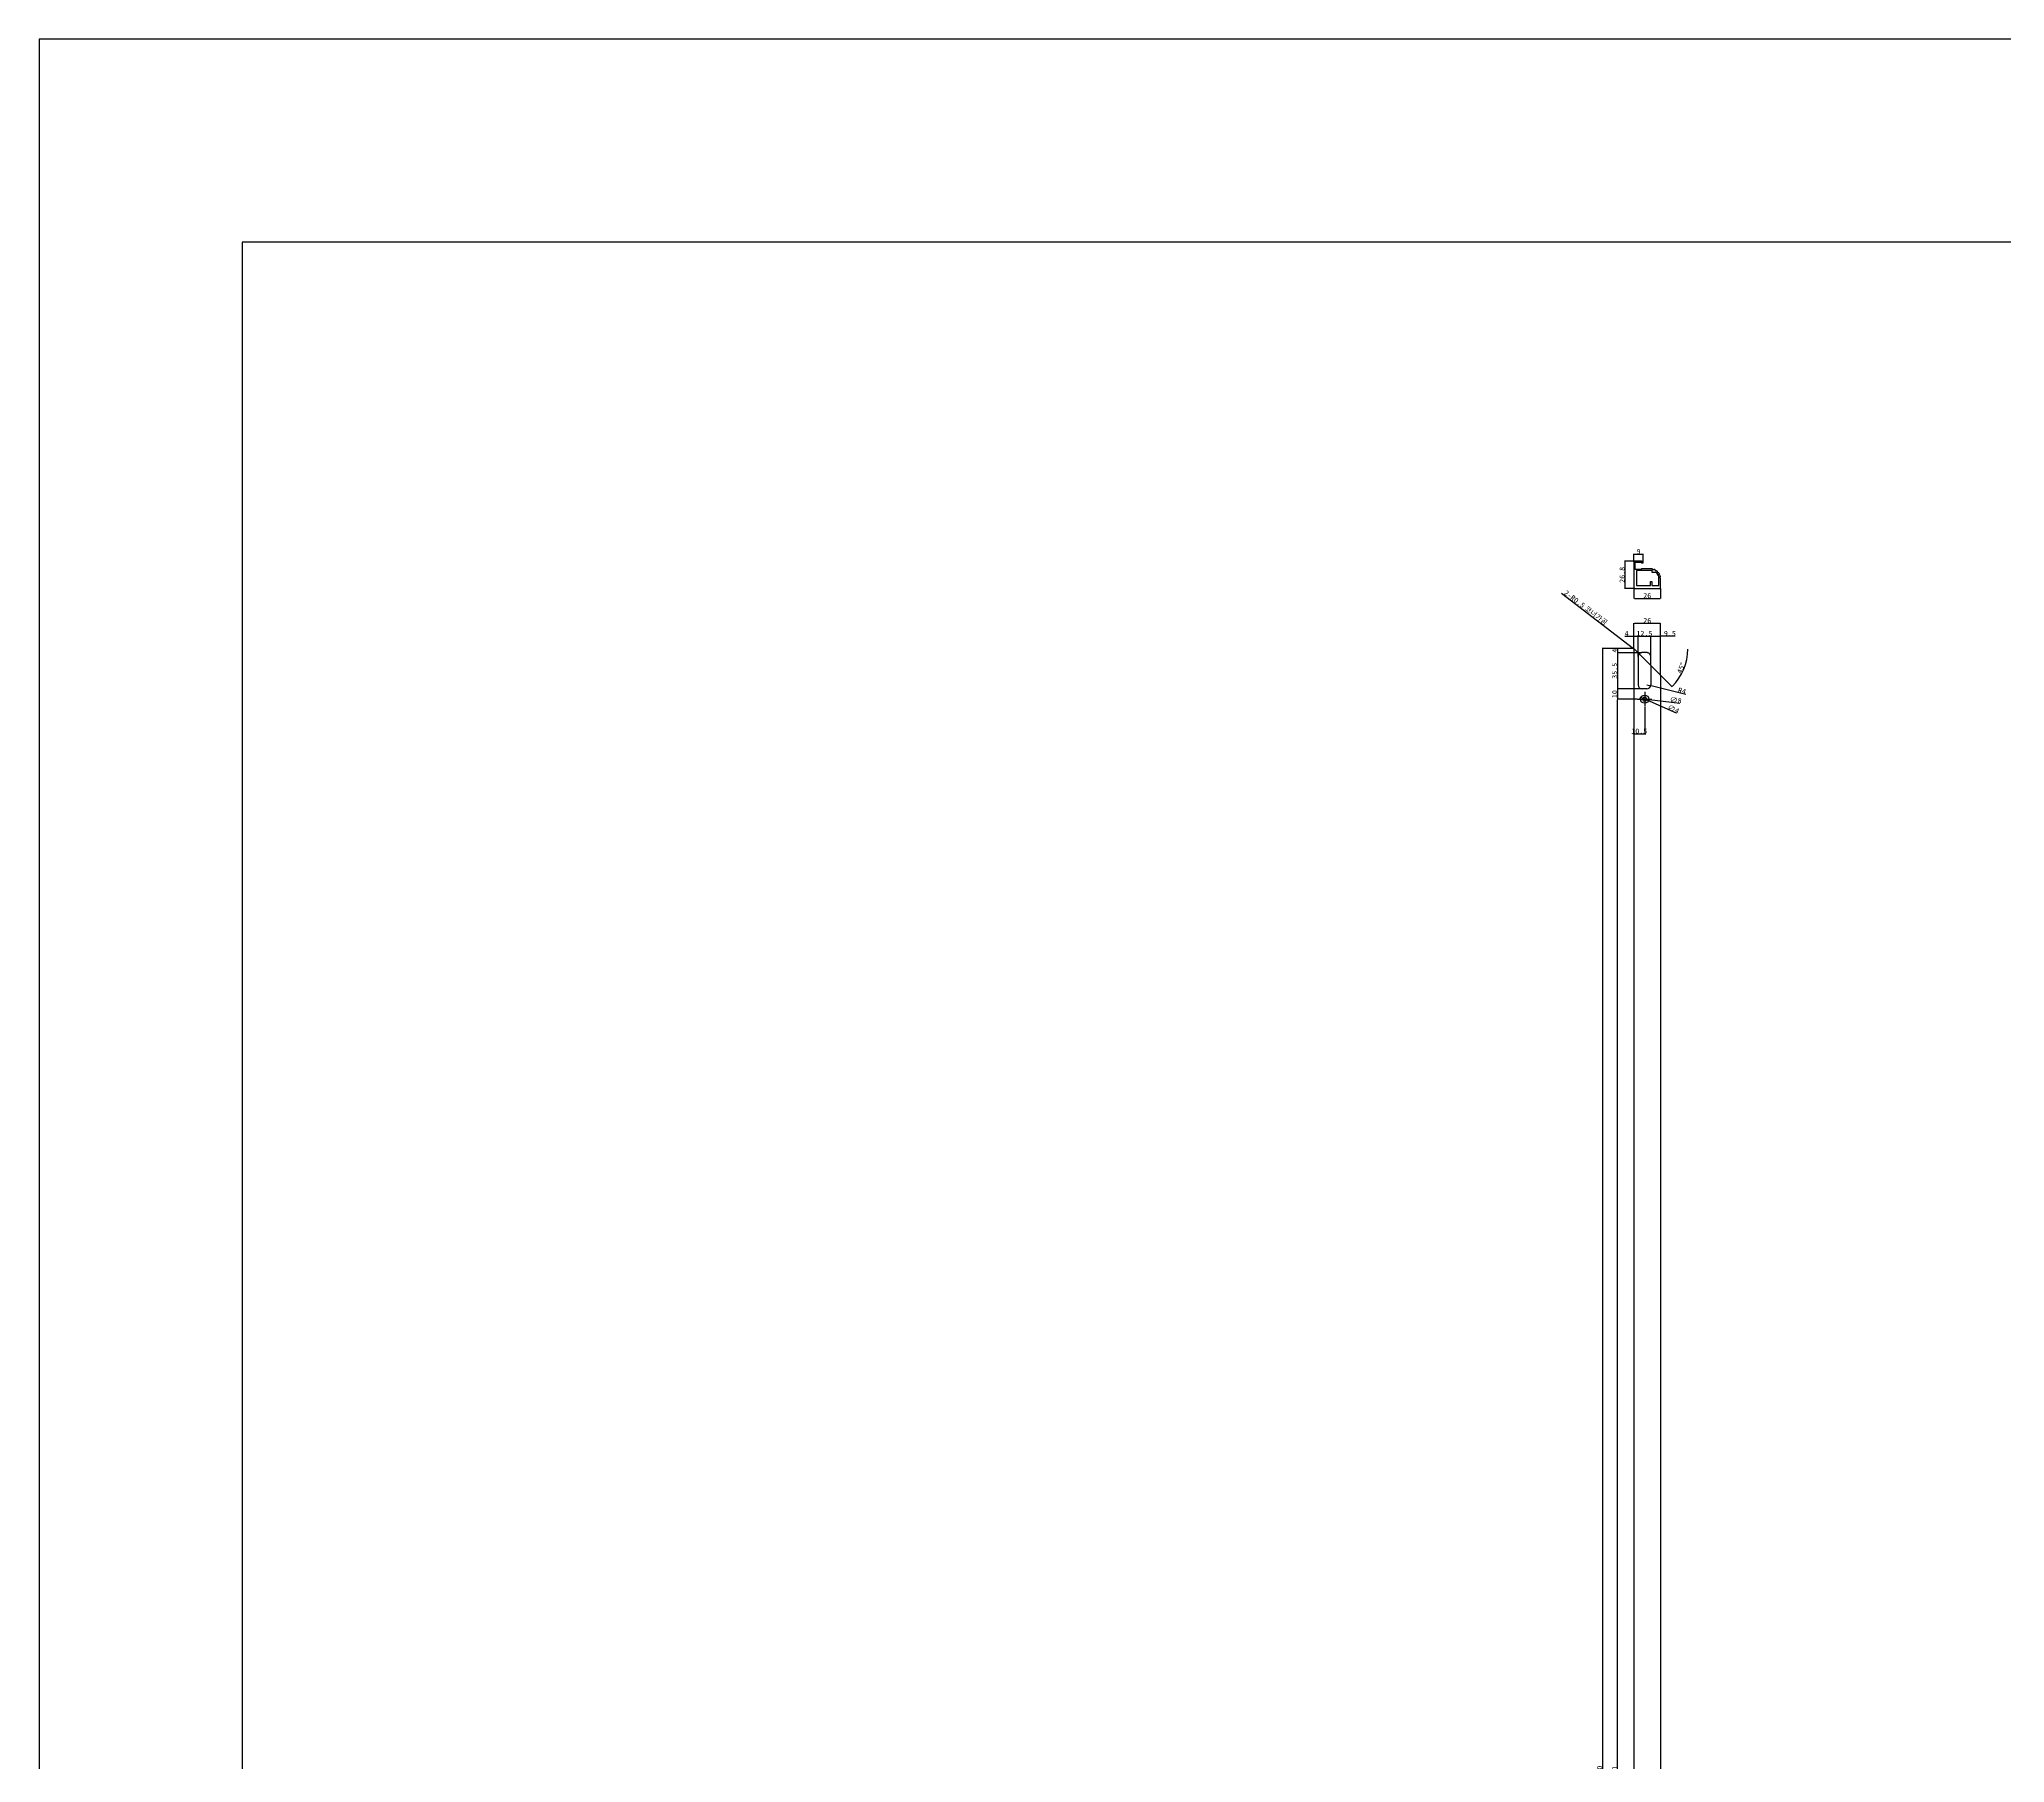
# Model space of a CAD drawing. Header units: millimetres. Extents: x -44117 to 256353, y -2095463 to 65325.
# Drawn here: x -23288 to -21367, y 52208 to 53893 of the extents above; entities that cross this region are included whole.
import ezdxf

# ---------------------------------------------------------------- set-up
doc = ezdxf.new("R2010")
doc.units = ezdxf.units.MM
doc.header["$LTSCALE"] = 10
doc.linetypes.add('CENTER', pattern=[50.8, 31.75, -6.35, 6.35, -6.35])
doc.linetypes.add('HIDDEN', pattern=[9.525, 6.35, -3.175])
doc.layers.add('cen', color=1, linetype='CENTER')
doc.layers.add('hid', color=8, linetype='HIDDEN')
doc.dimstyles.new('hi01 a4 - 1scale', dxfattribs={"dimtxt": 5, "dimasz": 0.5, "dimexe": 0.3, "dimexo": 0.3, "dimgap": 0.2, "dimtad": 1, "dimdec": 1, "dimdsep": 46, "dimtxsty": 'Standard', "dimcen": 1, "dimclrd": 251, "dimclre": 251, "dimclrt": 3, "dimadec": 1, "dimazin": 2, "dimtfac": 1, "dimtdec": 1, "dimtix": 1, "dimtmove": 1, "dimatfit": 3, "dimfxl": 0, "dimarcsym": 0})

# ---------------------------------------------------------------- blocks, each defined once
blk = doc.blocks.new('a4 1scale')
for points in [[(-15154.83, -4509.609), (-14857.83, -4509.609), (-14857.83, -4299.609), (-15154.83, -4299.609)], [(-15144.83, -4499.609), (-14867.83, -4499.609), (-14867.83, -4309.609), (-15144.83, -4309.609)]]:
    blk.add_lwpolyline(points, close=True)
blk = doc.blocks.new('*D1030')
at = {"color": 251, "lineweight": -2, "transparency": 16777216}
for p, q in [((-21729, 53298), (-21729, 53322.7)), ((-21728.5, 53322.4), (-21703.5, 53322.4)), ((-21703, 53272.1), (-21703, 53322.7))]:
    blk.add_line(p, q, dxfattribs=at)
at = {"color": 251, "transparency": 16777216}
for points in [[(-21728.5, 53322.5), (-21728.5, 53322.3), (-21729, 53322.4)], [(-21703.5, 53322.5), (-21703.5, 53322.3), (-21703, 53322.4)]]:
    blk.add_solid(points, dxfattribs=at)
at = {"layer": 'Defpoints', "color": 0, "transparency": 16777216}
for p in [(-21703, 53322.4), (-21729, 53297.7), (-21703, 53271.8)]:
    blk.add_point(p, dxfattribs=at)
at = {"color": 3, "transparency": 16777216, "insert": (-21716, 53325.1), "char_height": 5, "attachment_point": 5}
blk.add_mtext('26', dxfattribs=at)
blk = doc.blocks.new('*D1031')
at = {"color": 251, "lineweight": -2, "transparency": 16777216}
for p, q in [((-21729.3, 53297.7), (-21745.5, 53297.7)), ((-21721.3, 53293.7), (-21745.5, 53293.7)), ((-21745.2, 53297.2), (-21745.2, 53294.2))]:
    blk.add_line(p, q, dxfattribs=at)
at = {"color": 251, "transparency": 16777216}
for points in [[(-21745.3, 53297.2), (-21745.1, 53297.2), (-21745.2, 53297.7)], [(-21745.3, 53294.2), (-21745.1, 53294.2), (-21745.2, 53293.7)]]:
    blk.add_solid(points, dxfattribs=at)
at = {"layer": 'Defpoints', "color": 0, "transparency": 16777216}
for p in [(-21745.2, 53293.7), (-21729, 53297.7), (-21721, 53293.7)]:
    blk.add_point(p, dxfattribs=at)
at = {"color": 3, "transparency": 16777216, "insert": (-21747.9, 53295.7), "char_height": 5, "attachment_point": 5, "rotation": 90}
blk.add_mtext('4', dxfattribs=at)
blk = doc.blocks.new('*D1032')
at = {"color": 251, "lineweight": -2, "transparency": 16777216}
for p, q in [((-21729.3, 53293.7), (-21745.5, 53293.7)), ((-21745.2, 53293.2), (-21745.2, 53258.7)), ((-21721.3, 53258.2), (-21745.5, 53258.2))]:
    blk.add_line(p, q, dxfattribs=at)
at = {"color": 251, "transparency": 16777216}
for points in [[(-21745.3, 53293.2), (-21745.1, 53293.2), (-21745.2, 53293.7)], [(-21745.3, 53258.7), (-21745.1, 53258.7), (-21745.2, 53258.2)]]:
    blk.add_solid(points, dxfattribs=at)
at = {"layer": 'Defpoints', "color": 0, "transparency": 16777216}
for p in [(-21729, 53293.7), (-21745.2, 53258.2), (-21721, 53258.2)]:
    blk.add_point(p, dxfattribs=at)
at = {"color": 3, "transparency": 16777216, "insert": (-21747.9, 53276), "char_height": 5, "attachment_point": 5, "rotation": 90}
blk.add_mtext('35.5', dxfattribs=at)
blk = doc.blocks.new('*D1033')
at = {"color": 251, "lineweight": -2, "transparency": 16777216}
for p, q in [((-21729.3, 53258.2), (-21745.5, 53258.2)), ((-21725.8, 53248.2), (-21745.5, 53248.2)), ((-21745.2, 53257.7), (-21745.2, 53248.7))]:
    blk.add_line(p, q, dxfattribs=at)
at = {"color": 251, "transparency": 16777216}
for points in [[(-21745.3, 53257.7), (-21745.1, 53257.7), (-21745.2, 53258.2)], [(-21745.3, 53248.7), (-21745.1, 53248.7), (-21745.2, 53248.2)]]:
    blk.add_solid(points, dxfattribs=at)
at = {"layer": 'Defpoints', "color": 0, "transparency": 16777216}
for p in [(-21745.2, 53248.2), (-21729, 53258.2), (-21725.5, 53248.2)]:
    blk.add_point(p, dxfattribs=at)
at = {"color": 3, "transparency": 16777216, "insert": (-21747.9, 53253.2), "char_height": 5, "attachment_point": 5, "rotation": 90}
blk.add_mtext('10', dxfattribs=at)
blk = doc.blocks.new('*D1034')
at = {"color": 251, "lineweight": -2, "transparency": 16777216}
blk.add_line((-21702.8, 53271.5), (-21691.6, 53260.4), dxfattribs=at)
blk.add_arc((-21729, 53297.7), 52.6, 315.545, 359.455, dxfattribs=at)
at = {"color": 251, "transparency": 16777216}
for points in [[(-21676.5, 53297.2), (-21676.4, 53297.2), (-21676.5, 53297.7)], [(-21691.4, 53260.9), (-21691.6, 53261), (-21691.8, 53260.6)]]:
    blk.add_solid(points, dxfattribs=at)
at = {"layer": 'Defpoints', "color": 0, "transparency": 16777216}
for p in [(-21729, 53297.7), (-21729, 53297.7), (-21660.6, 53297.7), (-21703, 53271.8), (-21683.5, 53271.5)]:
    blk.add_point(p, dxfattribs=at)
at = {"color": 3, "transparency": 16777216, "insert": (-21682.9, 53278.7), "char_height": 5, "attachment_point": 5, "rotation": 67.5}
blk.add_mtext('45°', dxfattribs=at)
blk = doc.blocks.new('*D1036')
at = {"color": 251, "lineweight": -2, "transparency": 16777216}
for p, q in [((-21725.8, 53248.2), (-21745.5, 53248.2)), ((-21745.2, 51147.7), (-21745.2, 53247.7)), ((-21725.8, 51147.2), (-21745.5, 51147.2))]:
    blk.add_line(p, q, dxfattribs=at)
at = {"color": 251, "transparency": 16777216}
for points in [[(-21745.3, 53247.7), (-21745.1, 53247.7), (-21745.2, 53248.2)], [(-21745.3, 51147.7), (-21745.1, 51147.7), (-21745.2, 51147.2)]]:
    blk.add_solid(points, dxfattribs=at)
at = {"layer": 'Defpoints', "color": 0, "transparency": 16777216}
for p in [(-21745.2, 53248.2), (-21725.5, 53248.2), (-21725.5, 51147.2)]:
    blk.add_point(p, dxfattribs=at)
at = {"color": 3, "transparency": 16777216, "insert": (-21747.9, 52197.7), "char_height": 5, "attachment_point": 5, "rotation": 90}
blk.add_mtext('2101', dxfattribs=at)
blk = doc.blocks.new('*D1037')
at = {"color": 251, "lineweight": -2, "transparency": 16777216}
for p, q in [((-21729.3, 53297.7), (-21760.2, 53297.7)), ((-21759.9, 53297.2), (-21759.9, 51098.2)), ((-21729.3, 51097.7), (-21760.2, 51097.7))]:
    blk.add_line(p, q, dxfattribs=at)
at = {"color": 251, "transparency": 16777216}
for points in [[(-21760, 53297.2), (-21759.8, 53297.2), (-21759.9, 53297.7)], [(-21760, 51098.2), (-21759.8, 51098.2), (-21759.9, 51097.7)]]:
    blk.add_solid(points, dxfattribs=at)
at = {"layer": 'Defpoints', "color": 0, "transparency": 16777216}
for p in [(-21729, 53297.7), (-21759.9, 51097.7), (-21729, 51097.7)]:
    blk.add_point(p, dxfattribs=at)
at = {"color": 3, "transparency": 16777216, "insert": (-21762.6, 52197.7), "char_height": 5, "attachment_point": 5, "rotation": 90}
blk.add_mtext('2200', dxfattribs=at)
blk = doc.blocks.new('*D1038')
at = {"color": 251, "lineweight": -2, "transparency": 16777216}
for p, q in [((-21723, 53248.8), (-21723.5, 53248.9)), ((-21722.5, 53248.7), (-21714.5, 53247.8)), ((-21684.2, 53244.1), (-21714, 53247.7))]:
    blk.add_line(p, q, dxfattribs=at)
at = {"color": 251, "transparency": 16777216}
for points in [[(-21723, 53248.9), (-21723, 53248.7), (-21722.5, 53248.7)], [(-21714, 53247.8), (-21714.1, 53247.6), (-21714.5, 53247.8)]]:
    blk.add_solid(points, dxfattribs=at)
at = {"layer": 'Defpoints', "color": 0, "transparency": 16777216}
for p in [(-21722.5, 53248.7), (-21714.5, 53247.8)]:
    blk.add_point(p, dxfattribs=at)
at = {"color": 3, "transparency": 16777216, "insert": (-21688.2, 53247.3), "char_height": 5, "attachment_point": 5, "rotation": 353.0474}
blk.add_mtext('∅8', dxfattribs=at)
blk = doc.blocks.new('*D1039')
at = {"color": 251, "lineweight": -2, "transparency": 16777216}
for p, q in [((-21720.8, 53249.3), (-21721.3, 53249.5)), ((-21720.3, 53249.1), (-21716.7, 53247.4)), ((-21687.5, 53234.4), (-21716.2, 53247.2))]:
    blk.add_line(p, q, dxfattribs=at)
at = {"color": 251, "transparency": 16777216}
for points in [[(-21720.8, 53249.3), (-21720.8, 53249.2), (-21720.3, 53249.1)], [(-21716.2, 53247.3), (-21716.3, 53247.2), (-21716.7, 53247.4)]]:
    blk.add_solid(points, dxfattribs=at)
at = {"layer": 'Defpoints', "color": 0, "transparency": 16777216}
for p in [(-21720.3, 53249.1), (-21716.7, 53247.4)]:
    blk.add_point(p, dxfattribs=at)
at = {"color": 3, "transparency": 16777216, "insert": (-21690.4, 53238.6), "char_height": 5, "attachment_point": 5, "rotation": 335.9571}
blk.add_mtext('∅4', dxfattribs=at)
blk = doc.blocks.new('*D1040')
at = {"color": 251, "lineweight": -2, "transparency": 16777216}
for p, q in [((-21737.9, 53309.8), (-21729, 53309.8)), ((-21729, 53298), (-21729, 53310.1)), ((-21728.5, 53309.8), (-21725.5, 53309.8)), ((-21725, 53290), (-21725, 53310.1))]:
    blk.add_line(p, q, dxfattribs=at)
at = {"color": 251, "transparency": 16777216}
for points in [[(-21728.5, 53309.9), (-21728.5, 53309.8), (-21729, 53309.8)], [(-21725.5, 53309.9), (-21725.5, 53309.8), (-21725, 53309.8)]]:
    blk.add_solid(points, dxfattribs=at)
at = {"layer": 'Defpoints', "color": 0, "transparency": 16777216}
for p in [(-21725, 53309.8), (-21729, 53297.7), (-21725, 53289.7)]:
    blk.add_point(p, dxfattribs=at)
at = {"color": 3, "transparency": 16777216, "insert": (-21736.1, 53312.5), "char_height": 5, "attachment_point": 5}
blk.add_mtext('4', dxfattribs=at)
blk = doc.blocks.new('*D1041')
at = {"color": 251, "lineweight": -2, "transparency": 16777216}
for p, q in [((-21725.5, 53309.8), (-21726, 53309.8)), ((-21725, 53290), (-21725, 53310.1)), ((-21725, 53309.8), (-21712.5, 53309.8)), ((-21712.5, 53290), (-21712.5, 53310.1)), ((-21712, 53309.8), (-21711.5, 53309.8))]:
    blk.add_line(p, q, dxfattribs=at)
at = {"color": 251, "transparency": 16777216}
for points in [[(-21725.5, 53309.9), (-21725.5, 53309.8), (-21725, 53309.8)], [(-21712, 53309.9), (-21712, 53309.8), (-21712.5, 53309.8)]]:
    blk.add_solid(points, dxfattribs=at)
at = {"layer": 'Defpoints', "color": 0, "transparency": 16777216}
for p in [(-21712.5, 53309.8), (-21725, 53289.7), (-21712.5, 53289.7)]:
    blk.add_point(p, dxfattribs=at)
at = {"color": 3, "transparency": 16777216, "insert": (-21718.8, 53312.5), "char_height": 5, "attachment_point": 5}
blk.add_mtext('12.5', dxfattribs=at)
blk = doc.blocks.new('*D1042')
at = {"color": 251, "lineweight": -2, "transparency": 16777216}
for p, q in [((-21712.5, 53290), (-21712.5, 53310.1)), ((-21712, 53309.8), (-21703.5, 53309.8)), ((-21703, 53290), (-21703, 53310.1)), ((-21688.7, 53309.8), (-21703, 53309.8))]:
    blk.add_line(p, q, dxfattribs=at)
at = {"color": 251, "transparency": 16777216}
for points in [[(-21712, 53309.9), (-21712, 53309.8), (-21712.5, 53309.8)], [(-21703.5, 53309.9), (-21703.5, 53309.8), (-21703, 53309.8)]]:
    blk.add_solid(points, dxfattribs=at)
at = {"layer": 'Defpoints', "color": 0, "transparency": 16777216}
for p in [(-21703, 53309.8), (-21712.5, 53289.7), (-21703, 53289.7)]:
    blk.add_point(p, dxfattribs=at)
at = {"color": 3, "transparency": 16777216, "insert": (-21693.9, 53312.5), "char_height": 5, "attachment_point": 5}
blk.add_mtext('9.5', dxfattribs=at)
blk = doc.blocks.new('*D1043')
at = {"color": 251, "lineweight": -2, "transparency": 16777216}
for p, q in [((-21716.5, 53262.2), (-21712.6, 53261.3)), ((-21678.4, 53252.7), (-21712.2, 53261.2))]:
    blk.add_line(p, q, dxfattribs=at)
at = {"color": 251, "transparency": 16777216}
blk.add_solid([(-21712.1, 53261.2), (-21712.2, 53261.1), (-21712.6, 53261.3)], dxfattribs=at)
at = {"layer": 'Defpoints', "color": 0, "transparency": 16777216}
for p in [(-21716.5, 53262.2), (-21712.6, 53261.3)]:
    blk.add_point(p, dxfattribs=at)
at = {"color": 3, "transparency": 16777216, "insert": (-21682, 53256.4), "char_height": 5, "attachment_point": 5, "rotation": 345.9336}
blk.add_mtext('R4', dxfattribs=at)
blk = doc.blocks.new('*D1044')
at = {"color": 251, "lineweight": -2, "transparency": 16777216}
for p, q in [((-21729, 53382.5), (-21729, 53390.2)), ((-21728.5, 53389.9), (-21720.5, 53389.9)), ((-21720, 53382.2), (-21720, 53390.2))]:
    blk.add_line(p, q, dxfattribs=at)
at = {"color": 251, "transparency": 16777216}
for points in [[(-21728.5, 53390), (-21728.5, 53389.8), (-21729, 53389.9)], [(-21720.5, 53390), (-21720.5, 53389.8), (-21720, 53389.9)]]:
    blk.add_solid(points, dxfattribs=at)
at = {"layer": 'Defpoints', "color": 0, "transparency": 16777216}
for p in [(-21729, 53382.2), (-21720, 53389.9), (-21720, 53381.9)]:
    blk.add_point(p, dxfattribs=at)
at = {"color": 3, "transparency": 16777216, "insert": (-21724.5, 53392.6), "char_height": 5, "attachment_point": 5}
blk.add_mtext('9', dxfattribs=at)
blk = doc.blocks.new('*D1045')
at = {"color": 251, "lineweight": -2, "transparency": 16777216}
for p, q in [((-21728.3, 53383.2), (-21738.2, 53383.2)), ((-21737.9, 53382.7), (-21737.9, 53356.9)), ((-21728.3, 53356.4), (-21738.2, 53356.4))]:
    blk.add_line(p, q, dxfattribs=at)
at = {"color": 251, "transparency": 16777216}
for points in [[(-21738, 53382.7), (-21737.8, 53382.7), (-21737.9, 53383.2)], [(-21738, 53356.9), (-21737.8, 53356.9), (-21737.9, 53356.4)]]:
    blk.add_solid(points, dxfattribs=at)
at = {"layer": 'Defpoints', "color": 0, "transparency": 16777216}
for p in [(-21728, 53383.2), (-21737.9, 53356.4), (-21728, 53356.4)]:
    blk.add_point(p, dxfattribs=at)
at = {"color": 3, "transparency": 16777216, "insert": (-21740.6, 53369.8), "char_height": 5, "attachment_point": 5, "rotation": 90}
blk.add_mtext('26.8', dxfattribs=at)
blk = doc.blocks.new('*D1046')
at = {"color": 251, "lineweight": -2, "transparency": 16777216}
for p, q in [((-21729, 53356.6), (-21729, 53346.5)), ((-21728.5, 53346.8), (-21703.5, 53346.8)), ((-21703, 53356.6), (-21703, 53346.5))]:
    blk.add_line(p, q, dxfattribs=at)
at = {"color": 251, "transparency": 16777216}
for points in [[(-21728.5, 53346.9), (-21728.5, 53346.7), (-21729, 53346.8)], [(-21703.5, 53346.9), (-21703.5, 53346.7), (-21703, 53346.8)]]:
    blk.add_solid(points, dxfattribs=at)
at = {"layer": 'Defpoints', "color": 0, "transparency": 16777216}
for p in [(-21729, 53356.9), (-21703, 53356.9), (-21703, 53346.8)]:
    blk.add_point(p, dxfattribs=at)
at = {"color": 3, "transparency": 16777216, "insert": (-21716, 53349.5), "char_height": 5, "attachment_point": 5}
blk.add_mtext('26', dxfattribs=at)
blk = doc.blocks.new('*D1047')
at = {"color": 251, "lineweight": -2, "transparency": 16777216}
for p, q in [((-21729, 53235.8), (-21729, 53214)), ((-21718.5, 53240.9), (-21718.5, 53214)), ((-21729.5, 53214.3), (-21730, 53214.3)), ((-21729, 53214.3), (-21718.5, 53214.3)), ((-21718, 53214.3), (-21717.5, 53214.3))]:
    blk.add_line(p, q, dxfattribs=at)
at = {"color": 251, "transparency": 16777216}
for points in [[(-21729.5, 53214.4), (-21729.5, 53214.2), (-21729, 53214.3)], [(-21718, 53214.4), (-21718, 53214.2), (-21718.5, 53214.3)]]:
    blk.add_solid(points, dxfattribs=at)
at = {"layer": 'Defpoints', "color": 0, "transparency": 16777216}
for p in [(-21729, 53236.1), (-21718.5, 53241.2), (-21718.5, 53214.3)]:
    blk.add_point(p, dxfattribs=at)
at = {"color": 3, "transparency": 16777216, "insert": (-21723.8, 53217), "char_height": 5, "attachment_point": 5}
blk.add_mtext('10.5', dxfattribs=at)
blk = doc.blocks.new('*D962')
at = {"color": 251, "lineweight": -2, "transparency": 16777216}
for p, q in [((-21799.9, 53351.9), (-21729.3, 53297.9)), ((-21728.5, 53297.2), (-21728.9, 53297.6))]:
    blk.add_line(p, q, dxfattribs=at)
at = {"color": 251, "transparency": 16777216}
blk.add_solid([(-21729.3, 53297.9), (-21729.4, 53297.8), (-21728.9, 53297.6)], dxfattribs=at)
at = {"layer": 'Defpoints', "color": 0, "transparency": 16777216}
for p in [(-21728.9, 53297.6), (-21728.5, 53297.2)]:
    blk.add_point(p, dxfattribs=at)
at = {"color": 3, "transparency": 16777216, "insert": (-21776.2, 53337.5), "char_height": 5, "attachment_point": 5, "rotation": 322.5986}
blk.add_mtext('2-R0.5{\\f굴림|b0|i0|c129|p50; 코너가공}', dxfattribs=at)

msp = doc.modelspace()

# ---------------------------------------------------------------- linework, layer by layer
for p, q in [((-21729.01689, 53297.74967), (-21703.01943, 53271.7522)), ((-21729.01689, 53297.74967), (-21729.01689, 51097.74967)), ((-21725.01689, 53289.74967), (-21725.01689, 53262.24967)), ((-21712.51689, 53281.24967), (-21712.51689, 53262.24967)), ((-21703.01943, 53271.7522), (-21703.01943, 51123.74714)), ((-21716.51689, 53258.24967), (-21721.01689, 53258.24967))]:
    msp.add_line(p, q)
for points in [[(-21728.51689, 53356.38213), (-21703.51943, 53356.38213, 0.4142135624), (-21703.01943, 53356.88213), (-21703.01943, 53366.08051, 0.4142135624), (-21703.31943, 53366.38051), (-21703.32448, 53366.38051, -0.4043730092), (-21703.62431, 53366.67039, 0.022416536), (-21703.68478, 53367.43876, -0.4043730092), (-21703.434, 53367.77198, 0.424123069), (-21703.18637, 53368.12518, 0.022416536), (-21703.37885, 53368.92691, 0.424123069), (-21703.75983, 53369.12919, -0.4043730092), (-21704.13457, 53369.31224, 0.022416536), (-21704.42952, 53370.02431, -0.4043730092), (-21704.29397, 53370.41873, 0.424123069), (-21704.16761, 53370.83116, 0.022416536), (-21704.59842, 53371.53417, 0.424123069), (-21705.02327, 53371.60882, -0.4043730092), (-21705.43623, 53371.66711, 0.022416536), (-21705.93678, 53372.25319, -0.4043730092), (-21705.92975, 53372.67018, 0.4241230691), (-21705.93702, 53373.10147, 0.022416536), (-21706.56399, 53373.63695, 0.424123069), (-21706.99111, 53373.57667, -0.4043730092), (-21707.40187, 53373.50449, 0.022416536), (-21708.05903, 53373.9072, -0.4043730092), (-21708.18121, 53374.30596, 0.424123069), (-21708.3214, 53374.7139, 0.022416536), (-21709.08315, 53375.02942, 0.4241230691), (-21709.47074, 53374.8401, -0.4043730092), (-21709.83909, 53374.64452, 0.022416536), (-21710.58854, 53374.82445, -0.4043730092), (-21710.82795, 53375.16594, 0.424123069), (-21711.08734, 53375.51059, 0.0308511276), (-21712.21943, 53375.58051), (-21721.51689, 53375.58051, 0.4142135624), (-21721.81689, 53375.28051), (-21721.81689, 53375.18051, -0.4142135624), (-21722.01689, 53374.98051), (-21727.51689, 53374.98051, -0.4142135624), (-21727.81689, 53375.28051), (-21727.81689, 53381.88051, -0.4142135624), (-21727.51689, 53382.18051), (-21722.01689, 53382.18051, -0.4142135624), (-21721.81689, 53381.98051), (-21721.81689, 53381.88051, 0.4142135624), (-21721.51689, 53381.58051), (-21720.31689, 53381.58051, 0.855700792), (-21720.22526, 53382.16617), (-21722.0663, 53383.18051), (-21728.01689, 53383.18051, 0.4142135624), (-21729.01689, 53382.18051), (-21729.01689, 53356.88213, 0.4142135623), (-21728.51689, 53356.38213)], [(-21711.31689, 53372.18051), (-21711.31689, 53373.98051), (-21726.51689, 53373.98051), (-21726.51689, 53359.38051), (-21712.81689, 53359.38051), (-21712.81689, 53363.18051, -0.4142135624), (-21712.61689, 53363.38051), (-21711.71689, 53363.38051, -0.4142135624), (-21711.51689, 53363.18051), (-21711.51689, 53359.38051), (-21704.61943, 53359.38051), (-21704.61943, 53366.38051, 0.2205202393), (-21707.30821, 53372.18051), (-21711.31689, 53372.18051)]]:
    msp.add_lwpolyline(points, format="xyb", close=True)
for radius in [4, 2]:
    msp.add_circle((-21718.51689, 53248.24967), radius)
for centre, radius, start, end in [((-21728.51689, 53297.24967), 0.5, 135, 180), ((-21721.01689, 53289.74967), 4, 135, 180), ((-21721.01689, 53262.24967), 4, 180, 270), ((-21716.51689, 53262.24967), 4, 270, 0)]:
    msp.add_arc(centre, radius, start, end)
at = {"layer": 'cen'}
for p, q in [((-21725.51689, 53248.24967), (-21711.51689, 53248.24967)), ((-21718.51689, 53255.24967), (-21718.51689, 53241.24967))]:
    msp.add_line(p, q, dxfattribs=at)
at = {"layer": 'hid'}
for p, q in [((-21716.51689, 53293.74967), (-21721.01689, 53293.74967)), ((-21712.51689, 53281.24967), (-21712.51689, 53289.74967))]:
    msp.add_line(p, q, dxfattribs=at)
for centre, start, end in [((-21721.01689, 53289.74967), 90, 135), ((-21716.51689, 53289.74967), 0, 90)]:
    msp.add_arc(centre, 4, start, end, dxfattribs=at)

# ---------------------------------------------------------------- block references
at = {"color": 1, "xscale": 19.845, "yscale": 19.845, "zscale": 19.845}
msp.add_blockref('a4 1scale', (277459.58863, 139219.12481), dxfattribs=at)

# ---------------------------------------------------------------- dimensions: what is measured, and where the dimension line sits
for base, p1, p2, picture, middle in [((-21737.8788, 53356.38213), (-21728.01689, 53383.18051), (-21728.01689, 53356.38213), '*D1045', (-21740.5788, 53369.78132)), ((-21759.90856, 51097.74967), (-21729.01689, 53297.74967), (-21729.01689, 51097.74967), '*D1037', (-21762.60856, 52197.74967)), ((-21745.18765, 53293.74967), (-21729.01689, 53297.74967), (-21721.01689, 53293.74967), '*D1031', (-21747.88765, 53295.74967)), ((-21745.18765, 53258.24967), (-21729.01689, 53293.74967), (-21721.01689, 53258.24967), '*D1032', (-21747.88765, 53275.99967)), ((-21745.18765, 53248.24967), (-21729.01689, 53258.24967), (-21725.51689, 53248.24967), '*D1033', (-21747.88765, 53253.24967)), ((-21745.18765, 53248.24967), (-21725.51689, 51147.24967), (-21725.51689, 53248.24967), '*D1036', (-21747.88765, 52197.74967))]:
    dim = msp.add_linear_dim(base=base, p1=p1, p2=p2, angle=90, dimstyle='hi01 a4 - 1scale')
    dim.commit()
    dim.dimension.update_dxf_attribs({"geometry": picture, "text_midpoint": middle})
for base, p1, p2, picture, middle in [((-21720.01689, 53389.91414), (-21729.01689, 53382.18051), (-21720.01689, 53381.88051), '*D1044', (-21724.51689, 53392.61414)), ((-21703.01943, 53346.83275), (-21729.01689, 53356.88213), (-21703.01943, 53356.88213), '*D1046', (-21716.01816, 53349.53275)), ((-21703.01943, 53322.37978), (-21729.01689, 53297.74967), (-21703.01943, 53271.7522), '*D1030', (-21716.01816, 53325.07978)), ((-21712.51689, 53309.83411), (-21725.01689, 53289.74967), (-21712.51689, 53289.74967), '*D1041', (-21718.76689, 53312.53411)), ((-21718.51689, 53214.31042), (-21729.01689, 53236.13513), (-21718.51689, 53241.24967), '*D1047', (-21723.76689, 53217.01042))]:
    dim = msp.add_linear_dim(base=base, p1=p1, p2=p2, dimstyle='hi01 a4 - 1scale')
    dim.commit()
    dim.dimension.update_dxf_attribs({"geometry": picture, "text_midpoint": middle})
dim = msp.add_radius_dim(center=(-21728.51689, 53297.24967), mpoint=(-21728.91409, 53297.55337), text='2-<>{\\f굴림|b0|i0|c129|p50; 코너가공}', dimstyle='hi01 a4 - 1scale', override={"dimtxsty": 'Standard'})
dim.commit()
dim.dimension.update_dxf_attribs({"geometry": '*D962', "text_midpoint": (-21778.03359, 53335.10996), "dimtype": 164})
for base, p1, p2, picture, middle in [((-21725.01689, 53309.83411), (-21729.01689, 53297.74967), (-21725.01689, 53289.74967), '*D1040', (-21736.05342, 53312.53411)), ((-21703.01943, 53309.83411), (-21712.51689, 53289.74967), (-21703.01943, 53289.74967), '*D1042', (-21693.85948, 53312.58698))]:
    dim = msp.add_linear_dim(base=base, p1=p1, p2=p2, dimstyle='hi01 a4 - 1scale')
    dim.commit()
    dim.dimension.update_dxf_attribs({"geometry": picture, "text_midpoint": middle, "dimtype": 160})
dim = msp.add_angular_dim_2l(base=(-21683.49576, 53271.46803), line1=((-21729.01689, 53297.74967), (-21660.55486, 53297.74967)), line2=((-21729.01689, 53297.74967), (-21703.01943, 53271.7522)), dimstyle='hi01 a4 - 1scale')
dim.commit()
dim.dimension.update_dxf_attribs({"geometry": '*D1034', "text_midpoint": (-21682.94923, 53278.66782)})
for p1, p2, picture, middle in [((-21722.48748, 53248.73387), (-21714.54631, 53247.76548), '*D1038', (-21688.56655, 53244.59737)), ((-21720.34337, 53249.06451), (-21716.69041, 53247.43483), '*D1039', (-21691.45399, 53236.17618))]:
    dim = msp.add_diameter_dim_2p(p1=p1, p2=p2, dimstyle='hi01 a4 - 1scale')
    dim.commit()
    dim.dimension.update_dxf_attribs({"geometry": picture, "text_midpoint": middle, "dimtype": 163})
dim = msp.add_radius_dim(center=(-21716.51689, 53262.24967), mpoint=(-21712.63684, 53261.27748), dimstyle='hi01 a4 - 1scale')
dim.commit()
dim.dimension.update_dxf_attribs({"geometry": '*D1043', "text_midpoint": (-21682.64874, 53253.76366), "dimtype": 164})

doc.saveas('drawing.dxf')
